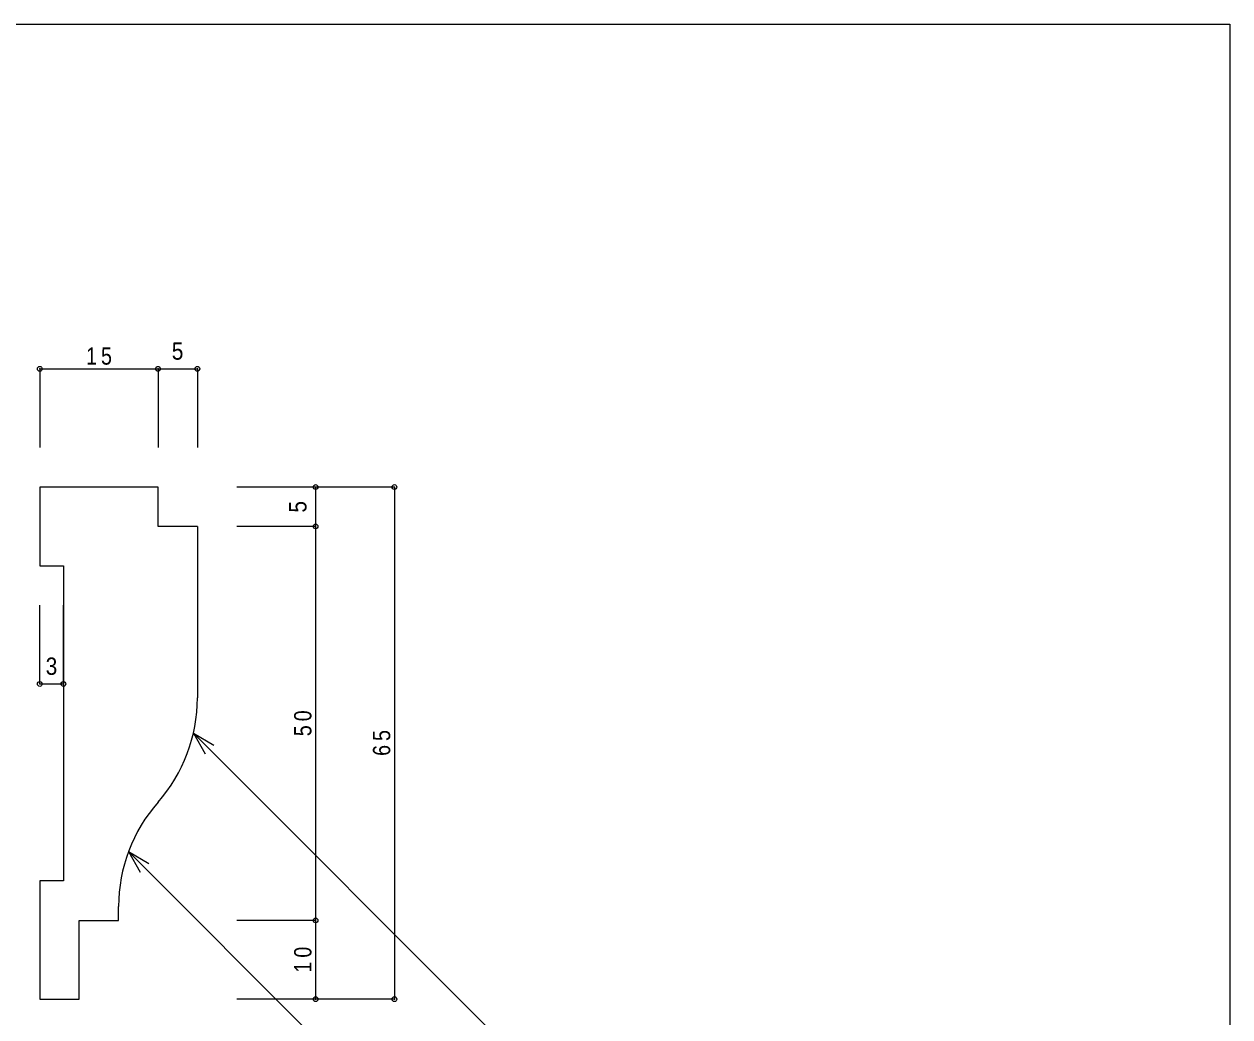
# Model space of a CAD drawing. Units: millimetres at full size, sheet at 1:1. Extents: x -141 to 141, y -98 to 98.
# Drawn here: x -12 to 141, y -28.5 to 97.5 of the extents above; entities that cross this region are included whole.
import ezdxf
from ezdxf.enums import TextEntityAlignment as Align

# ---------------------------------------------------------------- set-up
doc = ezdxf.new("R2010")
doc.units = ezdxf.units.MM
doc.header["$PDMODE"] = 32
doc.header["$PDSIZE"] = 0.6
for name, color, linetype, lineweight in [('0-0_ＫＢ製品', 2, 'Continuous', 9), ('0-3_寸法', 4, 'Continuous', 9), ('0-4_引出線字', 4, 'Continuous', 9), ('F-0_図面枠', 5, 'Continuous', 9)]:
    doc.layers.add(name, color=color, linetype=linetype, lineweight=lineweight)
doc.styles.add('HGｺﾞｼｯｸM', font='')
doc.styles.get('HGｺﾞｼｯｸM').set_extended_font_data('HGｺﾞｼｯｸM')

msp = doc.modelspace()

# ---------------------------------------------------------------- linework, layer by layer
at = {"layer": '0-0_ＫＢ製品'}
msp.add_line((10, 33.75), (10, 11.979), dxfattribs=at)
msp.add_lwpolyline([(10, 33.75), (5, 33.75), (5, 38.75), (-10, 38.75), (-10, 28.75), (-7, 28.75), (-7, -11.25), (-10, -11.25), (-10, -26.25), (-5, -26.25), (-5, -16.25), (0, -16.25), (0, -14.479)], dxfattribs=at)
for centre, start, end in [((-10, 11.979), 318.59052, 0), ((20, -14.479), 138.59014, 180.00006)]:
    msp.add_arc(centre, 20, start, end, dxfattribs=at)
at = {"layer": '0-3_寸法'}
for p, q in [((-10, 53.75), (5, 53.75)), ((-10, 53.75), (-10, 43.75)), ((5, 53.75), (5, 43.75)), ((5, 53.75), (10, 53.75)), ((10, 53.75), (10, 43.75)), ((25, 38.75), (15, 38.75)), ((25, 38.75), (25, 33.75)), ((35, 38.75), (25, 38.75)), ((35, 38.75), (35, -26.25)), ((25, 33.75), (15, 33.75)), ((25, 33.75), (25, -16.25)), ((-10, 13.75), (-10, 23.75)), ((-7, 13.75), (-7, 23.75)), ((-10, 13.75), (-7, 13.75)), ((25, -16.25), (15, -16.25)), ((25, -16.25), (25, -26.25)), ((25, -26.25), (15, -26.25)), ((35, -26.25), (25, -26.25))]:
    msp.add_line(p, q, dxfattribs=at)
for p in [(-10, 53.75), (5, 53.75), (10, 53.75), (25, 38.75), (35, 38.75), (25, 33.75), (-10, 13.75), (-7, 13.75), (25, -16.25), (25, -26.25), (35, -26.25)]:
    msp.add_point(p, dxfattribs=at)
at = {"layer": '0-4_引出線字'}
for p, q in [((9.49, 7.489), (12.088, 5.989)), ((9.49, 7.489), (10.99, 4.891)), ((9.49, 7.489), (58.229, -41.25)), ((1.252, -7.513), (3.85, -9.013)), ((1.252, -7.513), (2.752, -10.111)), ((1.252, -7.513), (34.99, -41.25))]:
    msp.add_line(p, q, dxfattribs=at)
at = {"layer": 'F-0_図面枠'}
for p, q in [((-141, 97.5), (141, 97.5)), ((141, 97.5), (141, -97.5))]:
    msp.add_line(p, q, dxfattribs=at)

# ---------------------------------------------------------------- texts
at = {"layer": '0-3_寸法', "color": 7, "style": 'HGｺﾞｼｯｸM', "width": 0.9}
for s, p in [('5', (6.75, 54.25)), ('3', (-9.25, 14.25))]:
    msp.add_text(s, height=2.199, dxfattribs=at).set_placement(p, align=Align.BOTTOM_LEFT)
msp.add_text('5', height=2.199, rotation=90, dxfattribs=at).set_placement((24.5, 35.5), align=Align.BOTTOM_LEFT)
at = {"layer": '0-3_寸法', "color": 7, "insert": (-4.125, 54.25), "char_height": 2.199, "attachment_point": 7, "style": 'HGｺﾞｼｯｸM'}
msp.add_mtext('\\T1.36;\\W0.85;15', dxfattribs=at)
at = {"layer": '0-3_寸法', "color": 7, "char_height": 2.199, "attachment_point": 7, "rotation": 90, "style": 'HGｺﾞｼｯｸM'}
for s, insert in [('\\T1.36;\\W0.85;50', (24.5, 7.125)), ('\\T1.36;\\W0.85;65', (34.5, 4.625)), ('\\T1.36;\\W0.85;10', (24.5, -22.875))]:
    msp.add_mtext(s, dxfattribs=dict(at, insert=insert))

doc.saveas('drawing.dxf')
